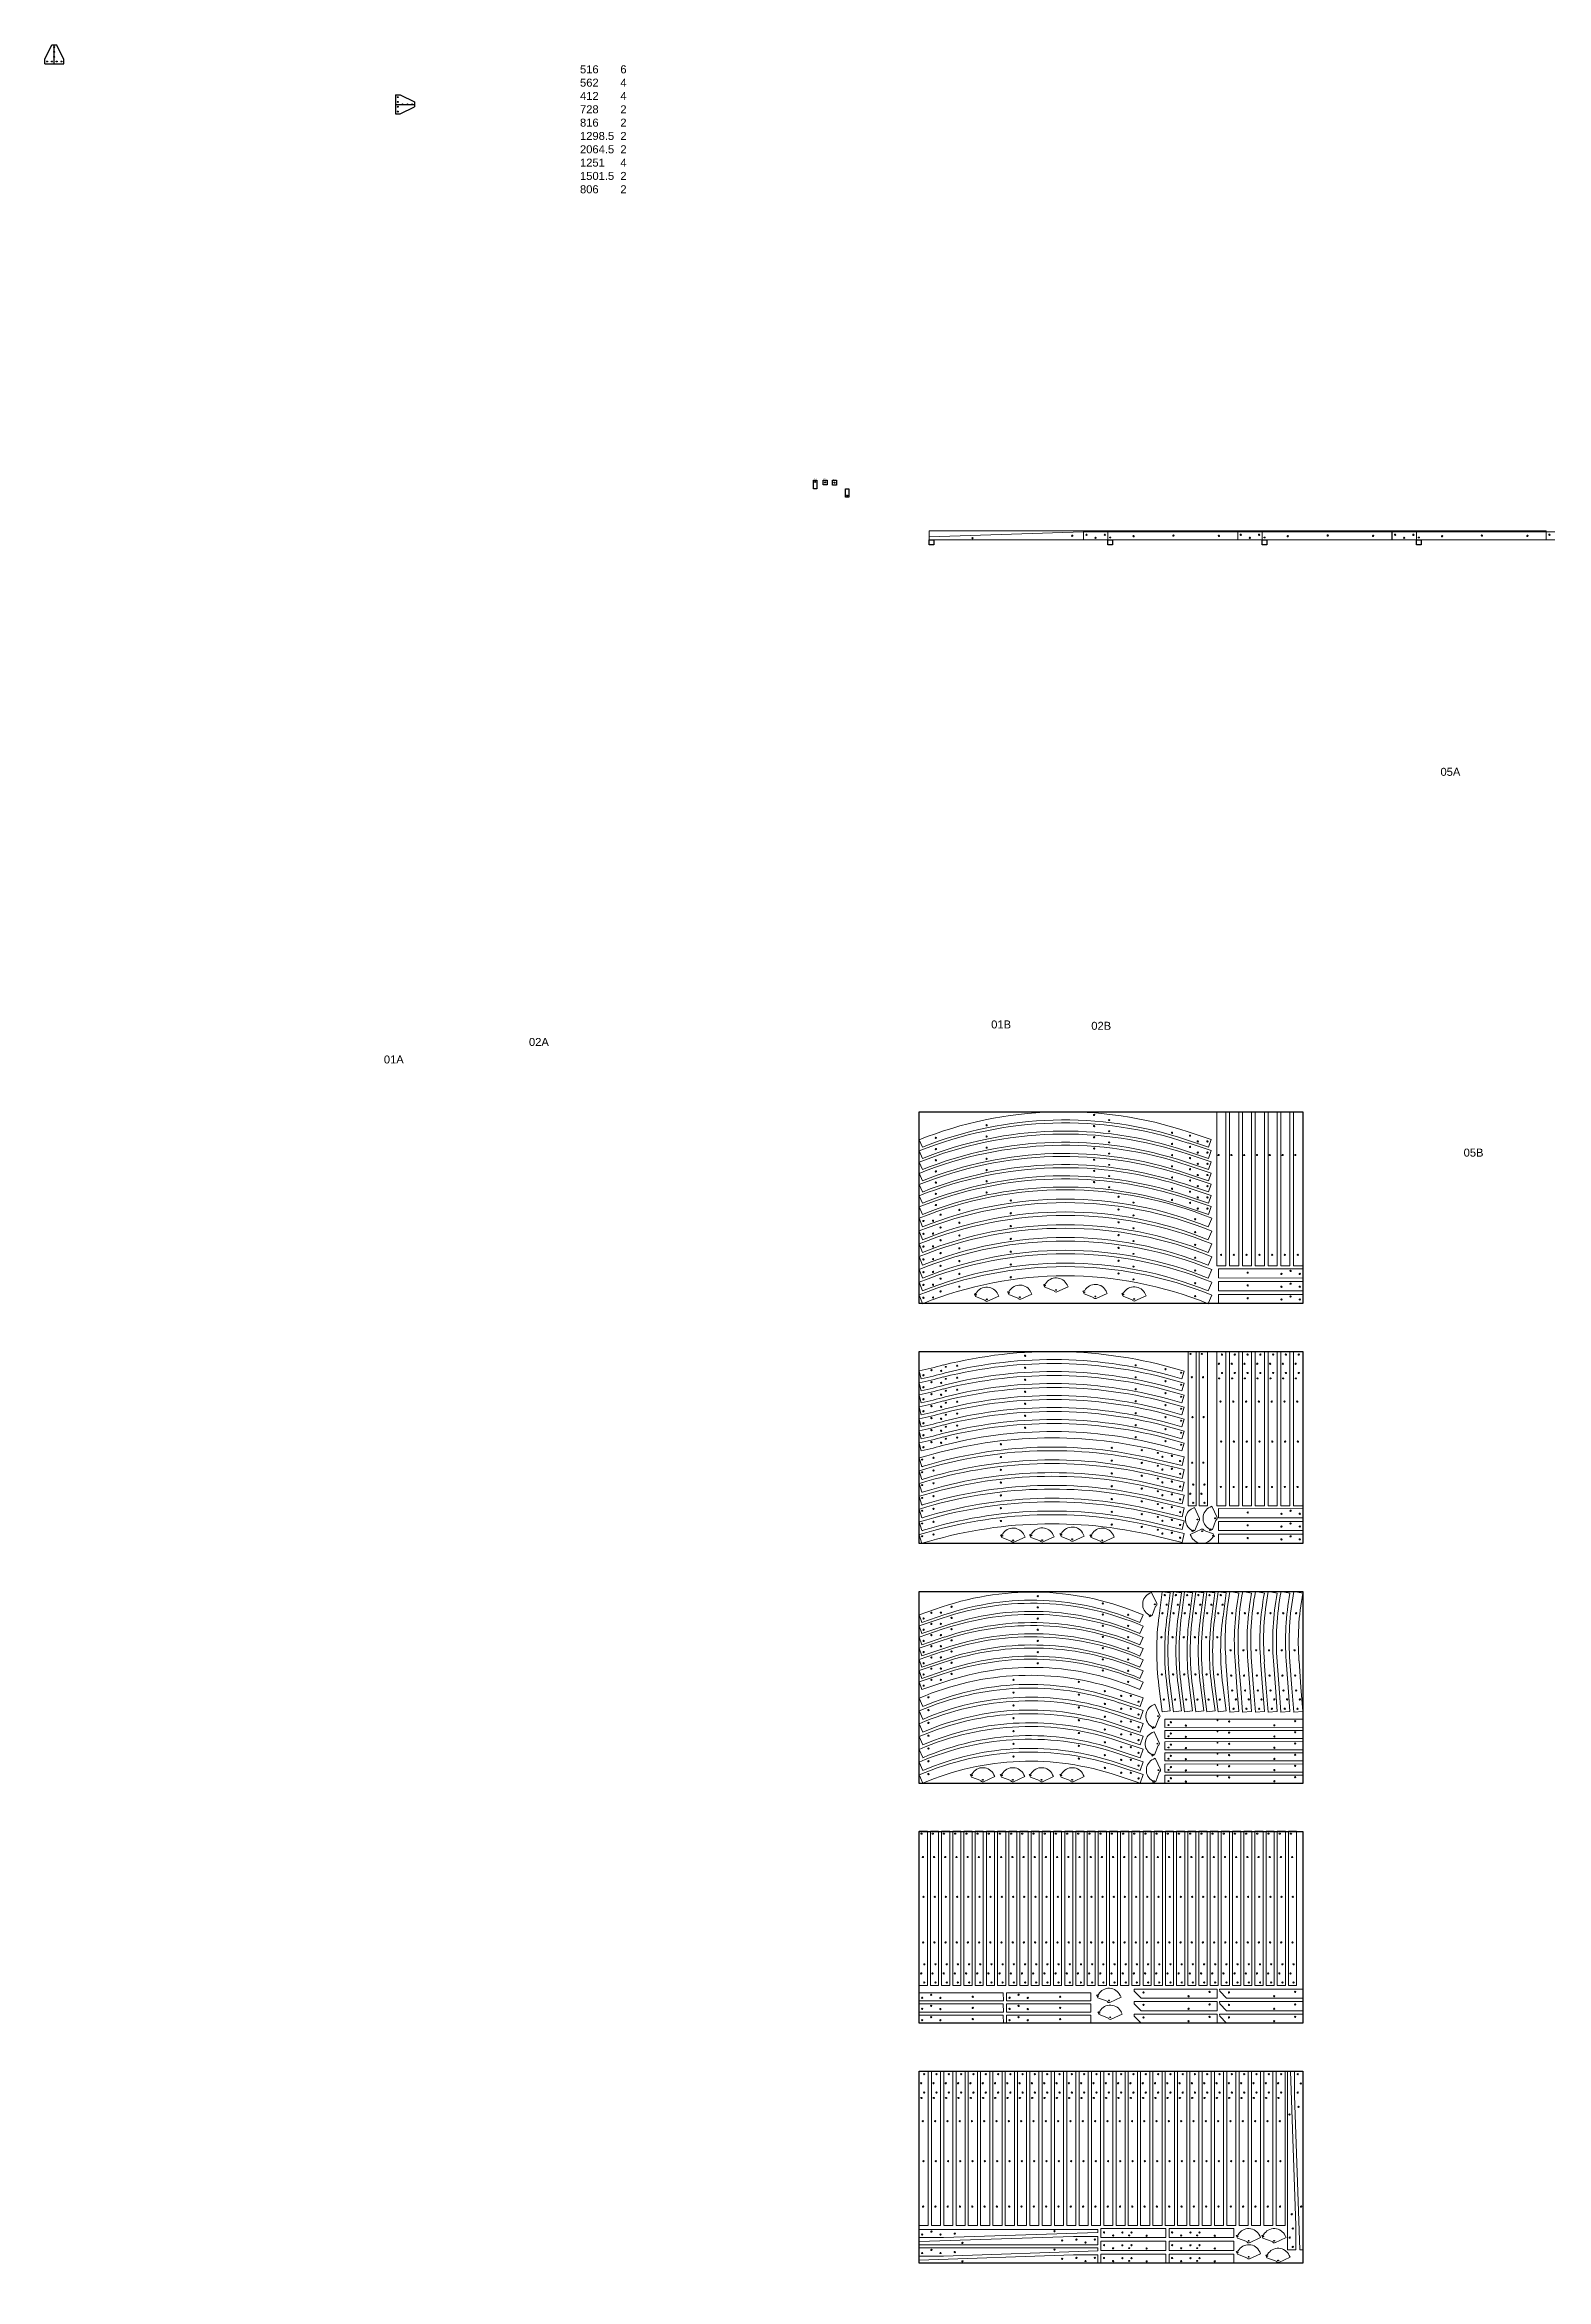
# Model space of a CAD drawing. Header units: millimetres. Extents: x -5533 to 28368, y -10878 to 14029.
# Drawn here: x -5533 to 3861, y -10878 to 3097 of the extents above; entities that cross this region are included whole.
import ezdxf

# ---------------------------------------------------------------- set-up
doc = ezdxf.new("R2010")
doc.units = ezdxf.units.MM
doc.layers.add('newTrack', color=7, linetype='Continuous', lineweight=20)
doc.layers.add('registration marking', color=7, linetype='Continuous', lineweight=20)
doc.styles.get("Standard").update_dxf_attribs({"font": 'arial.ttf'})

# ---------------------------------------------------------------- blocks, each defined once
blk = doc.blocks.new('01A')
at = {"layer": 'newTrack'}
for p, q in [((0, 19), (965, 51)), ((0, 0), (0, 19)), ((1118, 0), (0, 0)), ((965, 51), (1118, 51)), ((1118, 51), (1118, 0))]:
    blk.add_line(p, q, dxfattribs=at)
for centre in [(984, 32), (1041, 13), (1099, 32)]:
    blk.add_circle(centre, 4, dxfattribs=at)
at = {"layer": 'registration marking', "color": 7, "transparency": 33554687}
for centre in [(271, 11), (895, 26)]:
    blk.add_circle(centre, 4, dxfattribs=at)
blk = doc.blocks.new('01B')
at = {"layer": 'newTrack'}
for p, q in [((0, 0), (0, 57)), ((0, 57), (965, 57)), ((965, 0), (0, 0)), ((965, 57), (965, 0)), ((965, 0), (965, 57))]:
    blk.add_line(p, q, dxfattribs=at)
at = {"layer": 'registration marking', "color": 7, "transparency": 33554687}
for centre in [(271, 11), (895, 26)]:
    blk.add_circle(centre, 4, dxfattribs=at)
blk = doc.blocks.new('02B')
blk.add_circle((1133, 415), 3)
at = {"layer": 'newTrack'}
for p, q in [((965, 457), (1930, 457)), ((965, 400), (965, 457)), ((1930, 457), (1930, 400)), ((1930, 400), (965, 400))]:
    blk.add_line(p, q, dxfattribs=at)
for centre in [(984, 432), (1099, 432), (1041, 413)]:
    blk.add_circle(centre, 4, dxfattribs=at)
at = {"layer": 'registration marking', "color": 7, "transparency": 33554687}
for centre in [(1278, 423), (1528, 427), (1812, 425)]:
    blk.add_circle(centre, 4, dxfattribs=at)
blk = doc.blocks.new('02A')
blk.add_circle((15, 15), 3)
at = {"layer": 'newTrack'}
for p, q in [((0, 0), (0, 51)), ((0, 51), (965, 51)), ((965, 0), (0, 0)), ((965, 51), (965, 0))]:
    blk.add_line(p, q, dxfattribs=at)
for centre in [(832, 32), (889, 13), (946, 32)]:
    blk.add_circle(centre, 4, dxfattribs=at)
at = {"layer": 'registration marking', "color": 7, "transparency": 33554687}
for centre in [(161, 23), (410, 27), (695, 25)]:
    blk.add_circle(centre, 4, dxfattribs=at)
blk = doc.blocks.new('3030挤压直角件')
blk.add_lwpolyline([(0, 53), (22, 53), (22, 0), (0, 0)], close=True)
blk.add_circle((11, 42.5), 3.25)
blk = doc.blocks.new('3030直角L型直接')
blk.add_lwpolyline([(0, 30), (26, 30), (26, 0), (0, 0)], close=True)
blk.add_circle((13, 15), 3.15)
blk = doc.blocks.new('3030圆弧外边直角')
blk.add_lwpolyline([(0, 0), (26, 0), (26, -28), (0, -28)], close=True)
blk.add_circle((13, -13), 3.25)
blk = doc.blocks.new('3030固定板')
for p, q in [((-60, 30), (-15, 120)), ((-60, 30), (-15, 120)), ((-60, 0), (-60, 30)), ((-60, 0), (-60, 30)), ((-60, 0), (60, 0)), ((-15, 120), (15, 120)), ((0, 0), (0, 120)), ((60, 30), (15, 120)), ((60, 30), (15, 120)), ((60, 0), (60, 30)), ((60, 0), (60, 30))]:
    blk.add_line(p, q)
for centre in [(-45, 15), (-15, 15), (0, 105), (0, 75), (0, 45), (15, 15), (45, 15)]:
    blk.add_circle(centre, 3)
blk = doc.blocks.new('*U47')
for p, rotation in [((-40, 559), 270), ((55, -559), 89.99999999999999)]:
    blk.add_blockref('01A', p, dxfattribs=dict(rotation=rotation))
blk = doc.blocks.new('*U48')
at = {"color": 0, "linetype": 'ByBlock', "lineweight": -2, "transparency": 16777216}
blk.add_blockref('*U47', (0, 0), dxfattribs=at)
blk = doc.blocks.new('*U49')
at = {"rotation": 270.0000000505074}
blk.add_blockref('01B', (-29, 483), dxfattribs=at)
blk = doc.blocks.new('*U50')
at = {"color": 0, "linetype": 'ByBlock', "lineweight": -2, "transparency": 16777216}
for p in [(0, 0), (80, 0), (160, 0), (240, 0), (320, 0), (400, 0), (480, 0)]:
    blk.add_blockref('*U49', p, dxfattribs=at)
blk = doc.blocks.new('*U51')
at = {"rotation": 270}
blk.add_blockref('02B', (-429, 1448), dxfattribs=at)
blk = doc.blocks.new('*U52')
at = {"color": 0, "linetype": 'ByBlock', "lineweight": -2, "transparency": 16777216}
for p in [(0, 0), (80, 0), (160, 0), (240, 0), (320, 0), (400, 0), (480, 0)]:
    blk.add_blockref('*U51', p, dxfattribs=at)
blk = doc.blocks.new('*U53')
at = {"rotation": 270}
blk.add_blockref('02A', (-25, 483), dxfattribs=at)
blk = doc.blocks.new('*U54')
at = {"color": 0, "linetype": 'ByBlock', "lineweight": -2, "transparency": 16777216}
for p in [(0, 0), (70, 0)]:
    blk.add_blockref('*U53', p, dxfattribs=at)
blk = doc.blocks.new('03B')
for centre in [(1591, 393), (167, 15)]:
    blk.add_circle(centre, 3)
at = {"layer": 'newTrack'}
for p, q in [((1612, 388), (1583, 437)), ((0, 57), (0, 0)), ((183, 57), (0, 57)), ((0, 0), (183, 0))]:
    blk.add_line(p, q, dxfattribs=at)
for centre in [(19, 32), (76, 13), (133, 32)]:
    blk.add_circle(centre, 4, dxfattribs=at)
for centre, radius, start, end in [((185, 2818), 2761, 269.974, 300.3636), ((2884, -1632), 2445, 122.1753, 122.2395), ((185, 2818), 2818, 269.974, 300.3828), ((2884, -1632), 2387, 122.2173, 122.2617)]:
    blk.add_arc(centre, radius, start, end, dxfattribs=at)
at = {"layer": 'registration marking', "color": 7, "transparency": 33554687}
for centre in [(1525, 366), (1134, 187), (268, 21), (454, 50)]:
    blk.add_circle(centre, 4, dxfattribs=at)
blk = doc.blocks.new('*U55')
at = {"rotation": 256.7354387050403}
blk.add_blockref('03B', (-28, 835), dxfattribs=at)
blk = doc.blocks.new('*U56')
at = {"color": 0, "linetype": 'ByBlock', "lineweight": -2, "transparency": 16777216}
for p in [(0, 0), (80, 0), (160, 0), (240, 0), (320, 0), (400, 0), (480, 0)]:
    blk.add_blockref('*U55', p, dxfattribs=at)
blk = doc.blocks.new('03A')
for centre in [(1439, 393), (15, 15)]:
    blk.add_circle(centre, 3)
at = {"layer": 'newTrack'}
for p, q in [((1591, 465), (1565, 509)), ((31, 51), (0, 51)), ((0, 51), (0, 0)), ((0, 0), (31, 0))]:
    blk.add_line(p, q, dxfattribs=at)
for centre in [(1460, 425), (1519, 438), (1558, 483)]:
    blk.add_circle(centre, 4, dxfattribs=at)
for centre, radius, start, end in [((32, 2818), 2768, 269.974, 300.3657), ((2732, -1632), 2438, 118.5979, 122.242), ((2732, -1632), 2387, 118.5591, 122.2617), ((32, 2818), 2818, 269.974, 300.3828)]:
    blk.add_arc(centre, radius, start, end, dxfattribs=at)
at = {"layer": 'registration marking', "color": 7, "transparency": 33554687}
for centre in [(1372, 366), (1372, 366), (982, 187), (982, 187), (115, 21), (115, 21), (301, 50), (301, 50)]:
    blk.add_circle(centre, 4, dxfattribs=at)
blk = doc.blocks.new('*U57')
at = {"rotation": 253.6821840787339}
blk.add_blockref('03A', (-21, 835), dxfattribs=at)
blk = doc.blocks.new('*U58')
at = {"color": 0, "linetype": 'ByBlock', "lineweight": -2, "transparency": 16777216}
for p in [(0, 0), (75, 0), (150, 0), (225, 0), (300, 0), (375, 0), (450, 0)]:
    blk.add_blockref('*U57', p, dxfattribs=at)
blk = doc.blocks.new('04A')
blk.add_circle((1141, 305), 3)
at = {"layer": 'newTrack'}
for p, q in [((1788, 259), (1639, 290)), ((1629, 240), (1778, 209)), ((1778, 209), (1788, 259)), ((-26, 44), (0, 0))]:
    blk.add_line(p, q, dxfattribs=at)
for centre in [(1654, 267), (1706, 237), (1766, 244)]:
    blk.add_circle(centre, 4, dxfattribs=at)
for radius, end in [(2438, 118.5973), (2387, 118.5585)]:
    blk.add_arc((1141, -2097), radius, 78.2203, end, dxfattribs=at)
at = {"layer": 'registration marking', "color": 7, "transparency": 33554687}
for centre in [(1043, 326), (383, 183), (1540, 272), (77, 68)]:
    blk.add_circle(centre, 4, dxfattribs=at)
blk = doc.blocks.new('*U59')
at = {"rotation": 83.29266201058093}
blk.add_blockref('04A', (67, -895), dxfattribs=at)
blk = doc.blocks.new('*U60')
at = {"color": 0, "linetype": 'ByBlock', "lineweight": -2, "transparency": 16777216}
for p in [(0, 0), (70, 0), (140, 0), (210, 0), (280, 0), (350, 0), (420, 0)]:
    blk.add_blockref('*U59', p, dxfattribs=at)
blk = doc.blocks.new('04B')
blk.add_circle((1273, 383), 3)
at = {"layer": 'newTrack'}
for p, q in [((1772, 373), (1760, 317)), ((0, 0), (-29, 49))]:
    blk.add_line(p, q, dxfattribs=at)
for centre in [(0, 37), (59, 49), (99, 95)]:
    blk.add_circle(centre, 4, dxfattribs=at)
for radius, end in [(2445, 122.1753), (2387, 122.2173)]:
    blk.add_arc((1273, -2020), radius, 78.22, end, dxfattribs=at)
at = {"layer": 'registration marking', "color": 7, "transparency": 33554687}
for centre in [(1175, 403), (1671, 349), (209, 145), (515, 260)]:
    blk.add_circle(centre, 4, dxfattribs=at)
blk = doc.blocks.new('*U61')
at = {"rotation": 79.78132304152058}
blk.add_blockref('04B', (54, -895), dxfattribs=at)
blk = doc.blocks.new('*U62')
at = {"color": 0, "linetype": 'ByBlock', "lineweight": -2, "transparency": 16777216}
for p in [(0, 0), (80, 0), (160, 0), (240, 0), (320, 0), (400, 0), (480, 0)]:
    blk.add_blockref('*U61', p, dxfattribs=at)
blk = doc.blocks.new('06A')
at = {"layer": 'newTrack'}
for p, q in [((1217, 239), (1349, 315)), ((1349, 315), (1374, 271)), ((1374, 271), (1242, 195)), ((0, 0), (10, 50)), ((10, 50), (11, 50))]:
    blk.add_line(p, q, dxfattribs=at)
for centre in [(1342, 289), (1243, 232), (1302, 244)]:
    blk.add_circle(centre, 4, dxfattribs=at)
for radius, start in [(1748, 257.8453), (1697, 257.8397)]:
    blk.add_arc((368, 1709), radius, start, 300, dxfattribs=at)
at = {"layer": 'registration marking', "color": 7, "transparency": 33554687}
for centre in [(1185, 183), (92, 17), (669, 13), (261, -22)]:
    blk.add_circle(centre, 4, dxfattribs=at)
blk = doc.blocks.new('*U63')
at = {"rotation": 258.780268247602}
blk.add_blockref('06A', (-2, 701), dxfattribs=at)
blk = doc.blocks.new('*U64')
at = {"color": 0, "linetype": 'ByBlock', "lineweight": -2, "transparency": 16777216}
for p in [(0, 0), (70, 0), (140, 0), (210, 0), (280, 0), (350, 0), (420, 0)]:
    blk.add_blockref('*U63', p, dxfattribs=at)
blk = doc.blocks.new('06B')
at = {"layer": 'newTrack'}
for p, q in [((1363, 213), (1391, 164)), ((0, 0), (12, 56)), ((149, -31), (0, 0)), ((12, 56), (161, 25))]:
    blk.add_line(p, q, dxfattribs=at)
for centre in [(25, 27), (77, -3), (137, 4)]:
    blk.add_circle(centre, 4, dxfattribs=at)
for radius, start in [(1748, 257.8453), (1691, 257.839)]:
    blk.add_arc((517, 1678), radius, start, 300, dxfattribs=at)
at = {"layer": 'registration marking', "color": 7, "transparency": 33554687}
for centre in [(1334, 152), (242, -14), (410, -53), (818, -18)]:
    blk.add_circle(centre, 4, dxfattribs=at)
blk = doc.blocks.new('*U65')
at = {"rotation": 263.3529038191884}
blk.add_blockref('06B', (9, 699), dxfattribs=at)
blk = doc.blocks.new('*U66')
at = {"color": 0, "linetype": 'ByBlock', "lineweight": -2, "transparency": 16777216}
for p in [(0, 0), (80, 0), (160, 0), (240, 0), (320, 0), (400, 0), (480, 0)]:
    blk.add_blockref('*U65', p, dxfattribs=at)
blk = doc.blocks.new('07A')
at = {"layer": 'newTrack'}
for p, q in [((521, 293), (668, 333)), ((681, 284), (534, 244)), ((668, 333), (681, 284)), ((-25, 44), (117, 126)), ((0, 0), (-25, 44)), ((142, 82), (0, 0))]:
    blk.add_line(p, q, dxfattribs=at)
for centre in [(544, 280), (604, 276), (655, 310)]:
    blk.add_circle(centre, 4, dxfattribs=at)
for radius in [1676, 1626]:
    blk.add_arc((955, -1326), radius, 105, 120, dxfattribs=at)
at = {"layer": 'registration marking', "color": 7, "transparency": 33554687}
for centre in [(403, 228), (49, 64), (190, 136)]:
    blk.add_circle(centre, 4, dxfattribs=at)
blk = doc.blocks.new('*U68')
at = {"rotation": 67.38368252924118}
blk.add_blockref('07A', (28, -367), dxfattribs=at)
blk = doc.blocks.new('*U69')
at = {"color": 0, "linetype": 'ByBlock', "lineweight": -2, "transparency": 16777216}
for p in [(0, 0), (70, 0), (140, 0), (210, 0), (280, 0), (350, 0)]:
    blk.add_blockref('*U68', p, dxfattribs=at)
blk = doc.blocks.new('07B')
at = {"layer": 'newTrack'}
for p, q in [((651, 376), (666, 321)), ((102, 125), (245, 208)), ((274, 158), (131, 76)), ((-29, 49), (102, 125)), ((0, 0), (-29, 49)), ((131, 76), (0, 0))]:
    blk.add_line(p, q, dxfattribs=at)
for centre in [(1, 37), (60, 49), (100, 94)]:
    blk.add_circle(centre, 4, dxfattribs=at)
for radius in [1683, 1626]:
    blk.add_arc((1087, -1250), radius, 105, 120, dxfattribs=at)
at = {"layer": 'registration marking', "color": 7, "transparency": 33554687}
for centre in [(535, 304), (181, 140), (322, 212)]:
    blk.add_circle(centre, 4, dxfattribs=at)
blk = doc.blocks.new('*U70')
at = {"rotation": 64.29803953119514}
blk.add_blockref('07B', (31, -369), dxfattribs=at)
blk = doc.blocks.new('*U71')
at = {"color": 0, "linetype": 'ByBlock', "lineweight": -2, "transparency": 16777216}
for p in [(0, 0), (80, 0), (160, 0), (240, 0), (320, 0), (400, 0)]:
    blk.add_blockref('*U70', p, dxfattribs=at)
blk = doc.blocks.new('08A')
blk.add_circle((20, 20), 3)
at = {"color": 7, "linetype": 'Continuous', "lineweight": 5, "transparency": 33554687}
blk.add_circle((307, 128), 2.5, dxfattribs=at)
at = {"layer": 'newTrack', "color": 7, "linetype": 'Continuous', "lineweight": 5, "transparency": 33554687}
for p, q in [((-13, 49), (821, 273)), ((834, 224), (0, 0)), ((821, 273), (834, 224)), ((0, 0), (-13, 49))]:
    blk.add_line(p, q, dxfattribs=at)
at = {"layer": 'registration marking', "color": 7, "linetype": 'Continuous', "lineweight": 5, "transparency": 33554687}
for centre in [(379, 140), (659, 190), (778, 249), (29, 41), (29, 41), (125, 45)]:
    blk.add_circle(centre, 4, dxfattribs=at)
blk = doc.blocks.new('*U72')
at = {"rotation": 75.0000000000034}
blk.add_blockref('08A', (25.4, -431.8), dxfattribs=at)
blk = doc.blocks.new('*U73')
at = {"color": 0, "linetype": 'ByBlock', "lineweight": -2, "transparency": 16777216}
for p in [(0, 0), (70, 0), (140, 0), (210, 0), (280, 0), (350, 0)]:
    blk.add_blockref('*U72', p, dxfattribs=at)
blk = doc.blocks.new('05B')
at = {"layer": 'newTrack'}
for p, q in [((12, 56), (0, 0)), ((527, -52), (12, 56)), ((0, 0), (516, -108)), ((516, -108), (527, -52))]:
    blk.add_line(p, q, dxfattribs=at)
for centre in [(25, 27), (77, -3), (137, 4)]:
    blk.add_circle(centre, 4, dxfattribs=at)
at = {"layer": 'registration marking', "color": 7, "transparency": 33554687}
blk.add_circle((342, -47), 4, dxfattribs=at)
blk = doc.blocks.new('*U76')
at = {"rotation": 281.7797198083214}
blk.add_blockref('05B', (-29, 263), dxfattribs=at)
blk = doc.blocks.new('*U77')
at = {"color": 0, "linetype": 'ByBlock', "lineweight": -2, "transparency": 16777216}
for p in [(0, 0), (80, 0), (160, 0)]:
    blk.add_blockref('*U76', p, dxfattribs=at)
blk = doc.blocks.new('08B')
blk.add_circle((167, 59), 3)
at = {"color": 7, "linetype": 'Continuous', "lineweight": 5, "transparency": 33554687}
blk.add_circle((176, 80), 4, dxfattribs=at)
at = {"layer": 'newTrack', "color": 7, "linetype": 'Continuous', "lineweight": 5, "transparency": 33554687}
for p, q in [((-15, 55), (377, 160)), ((377, 160), (392, 105)), ((0, 0), (-15, 55)), ((392, 105), (0, 0))]:
    blk.add_line(p, q, dxfattribs=at)
at = {"layer": 'newTrack'}
for centre in [(10, 36), (70, 32), (121, 65)]:
    blk.add_circle(centre, 4, dxfattribs=at)
at = {"layer": 'registration marking', "color": 7, "linetype": 'Continuous', "lineweight": 5, "transparency": 33554687}
for centre in [(176, 80), (273, 85)]:
    blk.add_circle(centre, 4, dxfattribs=at)
blk = doc.blocks.new('*U79')
at = {"rotation": 75.00000000000378}
blk.add_blockref('08B', (29, -203), dxfattribs=at)
blk = doc.blocks.new('*U80')
at = {"color": 0, "linetype": 'ByBlock', "lineweight": -2, "transparency": 16777216}
for p in [(0, 0), (80, 0), (160, 0)]:
    blk.add_blockref('*U79', p, dxfattribs=at)
blk = doc.blocks.new('09B')
at = {"layer": 'newTrack', "color": 7, "linetype": 'Continuous', "lineweight": 5, "transparency": 33554687}
for p, q in [((-517, -79), (-15, 55)), ((0, 0), (-460, -123)), ((-15, 55), (0, 0)), ((0, 0), (-15, 55)), ((-513, -92), (-517, -79)), ((-460, -123), (-513, -92))]:
    blk.add_line(p, q, dxfattribs=at)
at = {"layer": 'registration marking', "color": 7, "linetype": 'Continuous', "lineweight": 5, "transparency": 33554687}
for centre in [(-56, 26), (-455, -84), (-176, -34)]:
    blk.add_circle(centre, 4, dxfattribs=at)
blk = doc.blocks.new('*U81')
at = {"rotation": 75.0000000000033}
blk.add_blockref('09B', (34, 258), dxfattribs=at)
blk = doc.blocks.new('*U82')
at = {"color": 0, "linetype": 'ByBlock', "lineweight": -2, "transparency": 16777216}
for p in [(0, 0), (78, 0), (156, 0)]:
    blk.add_blockref('*U81', p, dxfattribs=at)
blk = doc.blocks.new('*U194')
at = {"rotation": 270}
blk.add_blockref('02A', (-25, 483), dxfattribs=at)
blk = doc.blocks.new('*U195')
at = {"color": 0, "linetype": 'ByBlock', "lineweight": -2, "transparency": 16777216}
for p in [(0, 0), (70, 0), (140, 0), (210, 0), (280, 0), (350, 0), (420, 0), (490, 0), (560, 0), (630, 0), (700, 0), (770, 0), (840, 0), (910, 0), (980, 0), (1050, 0), (1120, 0), (1190, 0), (1260, 0), (1330, 0), (1400, 0), (1470, 0), (1540, 0), (1610, 0), (1680, 0), (1750, 0), (1820, 0), (1890, 0), (1960, 0), (2030, 0), (2100, 0), (2170, 0), (2240, 0), (2310, 0)]:
    blk.add_blockref('*U194', p, dxfattribs=at)
blk = doc.blocks.new('*U198')
at = {"rotation": 270}
blk.add_blockref('02B', (-429, 1448), dxfattribs=at)
blk = doc.blocks.new('*U199')
at = {"color": 0, "linetype": 'ByBlock', "lineweight": -2, "transparency": 16777216}
for p in [(0, 0), (77, 0), (154, 0), (231, 0), (308, 0), (385, 0), (462, 0), (539, 0), (616, 0), (693, 0), (770, 0), (847, 0), (924, 0), (1001, 0), (1078, 0), (1155, 0), (1232, 0), (1309, 0), (1386, 0), (1463, 0), (1540, 0), (1617, 0), (1694, 0), (1771, 0), (1848, 0), (1925, 0), (2002, 0), (2079, 0), (2156, 0), (2233, 0)]:
    blk.add_blockref('*U198', p, dxfattribs=at)
blk = doc.blocks.new('*U200')
at = {"rotation": 281.7797198083214}
blk.add_blockref('05B', (-29, 263), dxfattribs=at)
blk = doc.blocks.new('*U201')
at = {"color": 0, "linetype": 'ByBlock', "lineweight": -2, "transparency": 16777216}
for p in [(0, 0), (80, 0), (160, 0)]:
    blk.add_blockref('*U200', p, dxfattribs=at)
blk = doc.blocks.new('*U206')
for p, rotation in [((-40, 559), 270), ((55, -559), 89.99999999999999)]:
    blk.add_blockref('01A', p, dxfattribs=dict(rotation=rotation))
blk = doc.blocks.new('*U207')
at = {"color": 0, "linetype": 'ByBlock', "lineweight": -2, "transparency": 16777216}
for p in [(0, 0), (115, 0)]:
    blk.add_blockref('*U206', p, dxfattribs=at)
blk = doc.blocks.new('bracev1')
at = {"color": 7, "linetype": 'Continuous', "lineweight": 5, "transparency": 33554687}
for p, q in [((-20, 75), (-32, 69)), ((12, 5), (-20, 75)), ((-38, -66), (-33, -78)), ((-33, -78), (-17, -70)), ((-17, -70), (5, -12))]:
    blk.add_line(p, q, dxfattribs=at)
for centre in [(0, 0), (-28, -69)]:
    blk.add_circle(centre, 2.5)
for radius, start, end in [(76.2, 114.4623, 240.1477), (12.7, 294.4623, 24.4623)]:
    blk.add_arc((0, 0), radius, start, end, dxfattribs=at)
blk = doc.blocks.new('05A')
at = {"layer": 'newTrack'}
for p, q in [((10, 50), (0, 0)), ((526, -58), (10, 50)), ((0, 0), (516, -108)), ((516, -108), (526, -58))]:
    blk.add_line(p, q, dxfattribs=at)
for centre in [(392, -49), (444, -80), (503, -73)]:
    blk.add_circle(centre, 4, dxfattribs=at)
at = {"layer": 'registration marking', "color": 7, "transparency": 33554687}
blk.add_circle((192, -15), 4, dxfattribs=at)
blk = doc.blocks.new('*U208')
at = {"rotation": 281.7797198083186}
blk.add_blockref('05A', (-25, 263), dxfattribs=at)
blk = doc.blocks.new('*U209')
at = {"color": 0, "linetype": 'ByBlock', "lineweight": -2, "transparency": 16777216}
for p in [(0, 0), (70, 0), (140, 0)]:
    blk.add_blockref('*U208', p, dxfattribs=at)
blk = doc.blocks.new('*U210')
at = {"rotation": 281.7797198083186}
blk.add_blockref('05A', (-25, 263), dxfattribs=at)
blk = doc.blocks.new('*U211')
at = {"color": 0, "linetype": 'ByBlock', "lineweight": -2, "transparency": 16777216}
for p in [(0, 0), (70, 0), (140, 0)]:
    blk.add_blockref('*U210', p, dxfattribs=at)
blk = doc.blocks.new('*U212')
at = {"rotation": 75.00000000000378}
blk.add_blockref('08B', (29, -203), dxfattribs=at)
blk = doc.blocks.new('*U213')
at = {"color": 0, "linetype": 'ByBlock', "lineweight": -2, "transparency": 16777216}
for p in [(0, 0), (80, 0), (160, 0)]:
    blk.add_blockref('*U212', p, dxfattribs=at)
blk = doc.blocks.new('*U214')
at = {"rotation": 75.0000000000033}
blk.add_blockref('09B', (34, 258), dxfattribs=at)
blk = doc.blocks.new('*U215')
at = {"color": 0, "linetype": 'ByBlock', "lineweight": -2, "transparency": 16777216}
for p in [(0, 0), (78, 0), (156, 0)]:
    blk.add_blockref('*U214', p, dxfattribs=at)

msp = doc.modelspace()

# ---------------------------------------------------------------- linework, layer by layer
for points in [[(0, 0), (30, 0), (30, -30), (0, -30)], [(1117.6, 0), (1147.6, 0), (1147.6, -30), (1117.6, -30)], [(2082.8, 0), (2112.8, 0), (2112.8, -30), (2082.8, -30)], [(3048, 0), (3078, 0), (3078, -30), (3048, -30)], [(-62.673, -3576.141), (2337.327, -3576.141), (2337.327, -4776.141), (-62.673, -4776.141)], [(-62.673, -5076.141), (2337.327, -5076.141), (2337.327, -6276.141), (-62.673, -6276.141)], [(-62.673, -6576.141), (2337.327, -6576.141), (2337.327, -7776.141), (-62.673, -7776.141)], [(-62.673, -8076.141), (2337.327, -8076.141), (2337.327, -9276.141), (-62.673, -9276.141)], [(-62.673, -9576.141), (2337.327, -9576.141), (2337.327, -10776.141), (-62.673, -10776.141)]]:
    msp.add_lwpolyline(points, close=True)

# ---------------------------------------------------------------- block references
for name, p in [('3030固定板', (-5473.14, 2976.823)), ('3030挤压直角件', (-724.109, 319.92)), ('3030圆弧外边直角', (-663.867, 372.92)), ('3030直角L型直接', (-605.282, 342.92)), ('01B', (0, 0)), ('01A', (0, 0)), ('02B', (0, -400)), ('02A', (1117.6, 0)), ('02B', (965.2, -400)), ('02A', (2082.8, 0)), ('02B', (1930.4, -400)), ('02A', (3048, 0)), ('*U50', (1828.752, -4058.741)), ('*U54', (1645.074, -5558.741)), ('*U52', (1828.752, -5558.741)), ('bracev1', (1679.229, -6125.733)), ('bracev1', (1789.269, -6118.427)), ('*U69', (1480.174, -6955.356)), ('*U71', (1906.26, -6957.204)), ('bracev1', (1411.868, -6656.613)), ('bracev1', (1431.705, -7355.988)), ('bracev1', (1427.539, -7528.077)), ('bracev1', (1434.688, -7694.133)), ('*U195', (-37.273, -8558.741)), ('*U199', (-34.098, -10058.741))]:
    msp.add_blockref(name, p)
for name, p, rotation in [('3030固定板', (-3339.327, 2723.642), 270), ('3030挤压直角件', (-502.109, 319.92), 180), ('*U60', (852.93, -3730.852), 270), ('*U62', (852.362, -4241.745), 270), ('*U201', (2073.981, -4587.566), 270), ('bracev1', (360.711, -4749.203), 270), ('bracev1', (567.49, -4736.286), 270), ('bracev1', (793.655, -4691.078), 270), ('bracev1', (1039.206, -4731.981), 270), ('bracev1', (1282.602, -4747.05), 270), ('*U58', (759.843, -5219.435), 270), ('*U56', (760.527, -5761.554), 270), ('*U77', (2073.981, -6087.566), 270), ('bracev1', (525.054, -6256.022), 270), ('bracev1', (706.619, -6254.677), 270), ('bracev1', (894.909, -6249.301), 270), ('bracev1', (1083.199, -6256.022), 270), ('bracev1', (1707.628, -6199.048), 90), ('*U64', (637.184, -6724.895), 270), ('*U66', (639.015, -7232.463), 270), ('*U73', (1905.527, -7400.741), 270), ('bracev1', (335.316, -7754.133), 270), ('bracev1', (523.205, -7754.133), 270), ('bracev1', (703.042, -7754.133), 270), ('bracev1', (894.958, -7754.133), 270), ('*U215', (1543.943, -9086.109), 270), ('*U82', (2078.84, -9086.109), 270), ('*U209', (200.673, -9110.741), 270), ('*U211', (747.365, -9110.741), 270), ('bracev1', (1125.203, -9133.697), 270), ('bracev1', (1133.12, -9239.192), 270), ('*U48', (2297.327, -10134.941), 180), ('*U80', (1277.84, -10587.566), 270), ('*U213', (1703.666, -10587.566), 270), ('*U207', (496.127, -10606.141), 270), ('bracev1', (1998.796, -10636.675), 270), ('bracev1', (2158.365, -10636.675), 270), ('bracev1', (1998.796, -10737.367), 270), ('bracev1', (2183.38, -10759.737), 270)]:
    msp.add_blockref(name, p, dxfattribs=dict(rotation=rotation))

# ---------------------------------------------------------------- texts
at = {"attachment_point": 1}
for s, width, insert, char_height in [('516       6\\P562       4\\P412       4\\P728       2\\P816       2\\P1298.5  2\\P2064.5  2\\P1251     4\\P1501.5  2\\P806       2', 1744.31038, (-2184.243, 2967.879), 50), ('{\\fSimSun|b0|i0|c134|p2;中间三角形的}', 19.24638, (-719.295, 385.542), 2.5), ('{\\fSimSun|b0|i0|c134|p2;圆弧外边的}', 17.28231, (-660.967, 381.616), 2.5), ('{\\fSimSun|b0|i0|c134|p2;直接一个三角的}', 16.99772, (-603.084, 381.185), 2.5), ('05A', 168.92398, (3198.662, -1425.303), 50), ('01B', 168.92398, (387.944, -3005.136), 50), ('02B', 168.92398, (1014.263, -3013.72), 50), ('02A', 168.92398, (-2503.456, -3114.614), 50), ('01A', 168.92398, (-3411.293, -3224.189), 50), ('05B', 168.92398, (3343.53, -3806.7), 50)]:
    msp.add_mtext_dynamic_manual_height_columns(s, width=width, gutter_width=12.5, heights=[0], dxfattribs=dict(at, insert=insert, char_height=char_height))

doc.saveas('drawing.dxf')
